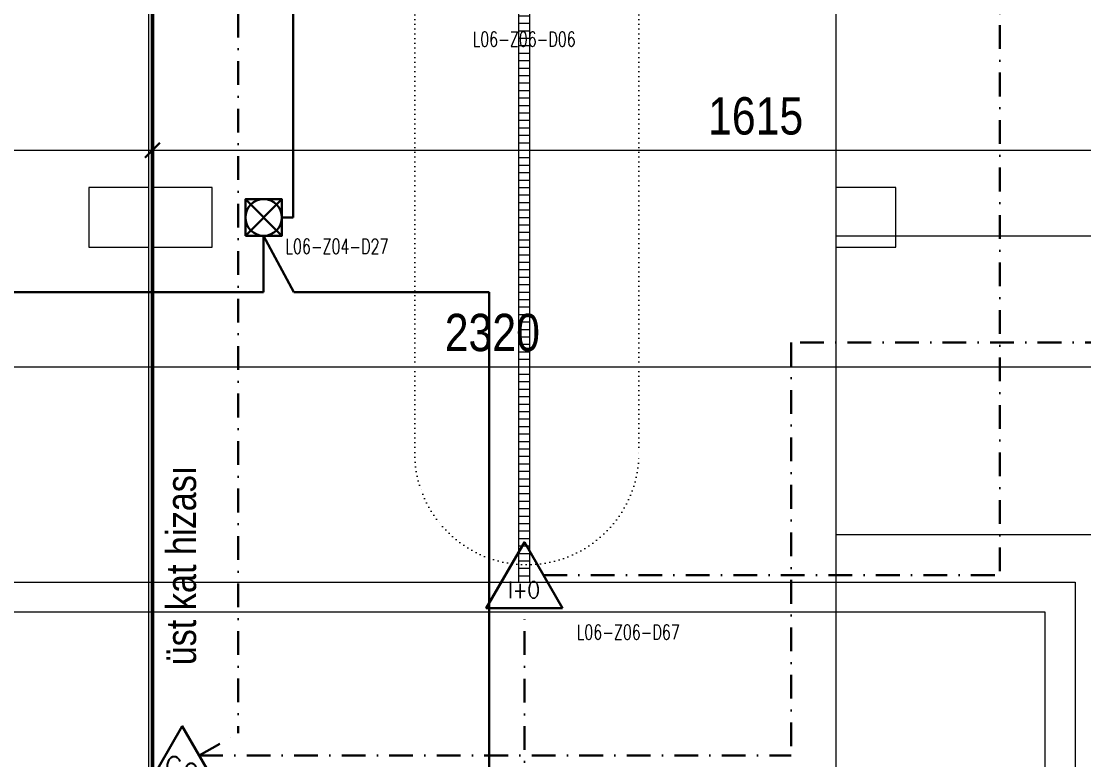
# Model space of a CAD drawing. Header units: metres. Extents: x -19121 to 152404, y -12107 to 29421.
# Drawn here: x 7349 to 8772, y 114 to 1103 of the extents above; entities that cross this region are included whole.
import ezdxf
from ezdxf.enums import TextEntityAlignment as Align

# ---------------------------------------------------------------- set-up
doc = ezdxf.new("R2010")
doc.units = ezdxf.units.M
doc.header["$LTSCALE"] = 50
doc.header["$MEASUREMENT"] = 0
for name, pattern in [('DASHDOT', [25.4, 12.7, -6.35, 0, -6.35]), ('DOT2', [0.125, 0, -0.125]), ('HIDDEN', [0.375, 0.25, -0.125])]:
    doc.linetypes.add(name, pattern=pattern)
doc.layers.get('0').update_dxf_attribs({"color": 9, "lineweight": 9})
for name, color, linetype, lineweight in [('01', 9, 'Continuous', 9), ('06D', 9, 'Continuous', 9), ('20', 9, 'DOT2', 9), ('21', 9, 'Continuous', 9), ('25', 9, 'Continuous', 9), ('E-DEDEKTÖR NUMARALARI', 20, 'Continuous', 30), ('E-DUVAR TİPİ FLAŞÖR', 7, 'Continuous', 30), ('E-KABLO', 7, 'Continuous', 30), ('E-KARBONMONOKSİT DEDEKTÖRÜ', 7, 'Continuous', 30), ('E-KOMBİNE DEDEKTÖR (ISI+OPTİK DUMAN)', 7, 'Continuous', 30)]:
    doc.layers.add(name, color=color, linetype=linetype, lineweight=lineweight)
doc.styles.add('E-YAZI', font='txttw.shx', dxfattribs={"height": 200})
doc.styles.add('MuuM_TEXT-STANDART', font='ARIALN.TTF')
doc.dimstyles.new('MuuM_DIM200', dxfattribs={"dimscale": 20, "dimtxt": 2, "dimasz": 1, "dimexe": 1, "dimexo": 1, "dimgap": 1, "dimtad": 1, "dimdec": 1, "dimrnd": 0.5, "dimdsep": 46, "dimtxsty": 'MuuM_TEXT-STANDART', "dimblk": 'ARCHTICK', "dimcen": 0, "dimdle": 0.15, "dimclrd": 256, "dimclre": 256, "dimclrt": 256, "dimadec": 0, "dimazin": 0, "dimtfac": 5, "dimtdec": 1, "dimtix": 1, "dimtmove": 2, "dimatfit": 3, "dimldrblk": 'DOT', "dimfxl": 3, "dimfxlon": 1, "dimtolj": 1, "dimlwd": -1, "dimlwe": -1, "dimarcsym": 0})

# ---------------------------------------------------------------- blocks, each defined once
blk = doc.blocks.new('100_DUVAR TİPİ FLAŞÖR 085')
at = {"layer": 'E-DUVAR TİPİ FLAŞÖR', "color": 4}
blk.add_line((-1.224, 2.448), (1.224, 0), dxfattribs=at)
blk.add_lwpolyline([(-1.224, 0), (-1.224, 2.448), (1.224, 2.448), (1.224, 0)], close=True, dxfattribs=at)
blk.add_lwpolyline([(1.224, 2.448), (-1.224, 0)], dxfattribs=at)
blk.add_circle((0, 1.224), 1.224, dxfattribs=at)
blk = doc.blocks.new('100_KARBONMONOKSİT DEDEKTÖRÜ 085')
at = {"layer": 'E-KARBONMONOKSİT DEDEKTÖRÜ', "color": 4}
blk.add_lwpolyline([(2.264, 0), (0, 3.922), (-2.264, 0)], close=True, dxfattribs=at)
at = {"layer": 'E-KARBONMONOKSİT DEDEKTÖRÜ', "color": 3, "style": 'E-YAZI'}
blk.add_text('Co', height=1.36, dxfattribs=at).set_placement((-0.022, 1.201), align=Align.MIDDLE)
blk = doc.blocks.new('100_KOMBİNE DEDEKTÖR (ISI+OPTİK DUMAN) 085')
at = {"layer": 'E-KOMBİNE DEDEKTÖR (ISI+OPTİK DUMAN)', "color": 4}
blk.add_lwpolyline([(2.55, 0), (0, 4.416), (-2.55, 0)], close=True, dxfattribs=at)
at = {"layer": 'E-KOMBİNE DEDEKTÖR (ISI+OPTİK DUMAN)', "color": 3, "style": 'E-YAZI', "width": 0.8}
blk.add_text('I+O', height=1.1016, dxfattribs=at).set_placement((-0.018, 1.224), align=Align.MIDDLE)
blk = doc.blocks.new('p-kolon_80x80')
blk.add_lwpolyline([(-40, -40), (40, -40), (40, 40), (-40, 40)], close=True)
blk = doc.blocks.new('2.bod.sitatik')
at = {"layer": '01'}
for p in [(7480, -7790), (7565, -7790), (8480, -7790)]:
    blk.add_blockref('p-kolon_80x80', p, dxfattribs=at)
blk = doc.blocks.new('p-ızgara')
at = {"layer": '06D'}
h = blk.add_hatch(dxfattribs=at)
h.set_pattern_fill('_USER', color=252, scale=10, angle=180, style=0, pattern_type=0)
h.set_pattern_definition([(180, (20, -8630), (-1e-15, -10), [])])
h.paths.add_polyline_path([(8015, -4975), (8015, -8278.5), (8030, -8278.5), (8030, -4975)])
blk.add_lwpolyline([(8015, -4975), (8015, -8278.5), (8030, -8278.5), (8030, -4975)], close=True, dxfattribs=at)
blk = doc.blocks.new('_ArchTick')
at = {"color": 0, "linetype": 'ByBlock', "const_width": 0.15}
blk.add_lwpolyline([(-0.5, -0.5), (0.5, 0.5)], dxfattribs=at)
blk = doc.blocks.new('*D433')
at = {"layer": '25', "transparency": 16777216}
for p, q in [((6820, -32440.8), (6820, -32360.8)), ((7525, -32440.8), (7525, -32360.8)), ((6817, -32380.8), (7528, -32380.8))]:
    blk.add_line(p, q, dxfattribs=at)
at = {"layer": '25', "transparency": 16777216, "xscale": 20, "yscale": 20, "zscale": 20, "rotation": 180}
blk.add_blockref('_ArchTick', (6820, -32380.8), dxfattribs=at)
at = {"layer": '25', "transparency": 16777216, "xscale": 20, "yscale": 20, "zscale": 20}
blk.add_blockref('_ArchTick', (7525, -32380.8), dxfattribs=at)
at = {"layer": '25', "transparency": 16777216, "insert": (7172.5, -32335.2), "char_height": 50, "attachment_point": 5, "style": 'MuuM_TEXT-STANDART'}
blk.add_mtext('\\A1;705', dxfattribs=at)
blk = doc.blocks.new('_Dot')
at = {"color": 0, "linetype": 'ByBlock', "lineweight": -2}
blk.add_line((-0.5, 0), (-1, 0), dxfattribs=at)
at = {"color": 0, "linetype": 'ByBlock', "const_width": 0.5}
blk.add_lwpolyline([(-0.25, 0, 1), (0.25, 0, 1)], format="xyb", close=True, dxfattribs=at)
blk = doc.blocks.new('*D434')
at = {"layer": '25', "transparency": 16777216}
for p, q in [((7525, -32440.8), (7525, -32360.8)), ((9140, -32440.8), (9140, -32360.8)), ((7522, -32380.8), (9143, -32380.8))]:
    blk.add_line(p, q, dxfattribs=at)
at = {"layer": '25', "transparency": 16777216, "xscale": 20, "yscale": 20, "zscale": 20, "rotation": 180}
blk.add_blockref('_ArchTick', (7525, -32380.8), dxfattribs=at)
at = {"layer": '25', "transparency": 16777216, "xscale": 20, "yscale": 20, "zscale": 20}
blk.add_blockref('_ArchTick', (9140, -32380.8), dxfattribs=at)
at = {"layer": '25', "transparency": 16777216, "insert": (8332.5, -32335.2), "char_height": 50, "attachment_point": 5, "style": 'MuuM_TEXT-STANDART'}
blk.add_mtext('\\A1;1615', dxfattribs=at)
blk = doc.blocks.new('*D438')
at = {"layer": '25', "transparency": 16777216}
for p, q in [((9140, -32610.8), (9140, -32690.8)), ((6820, -32730.8), (6820, -32650.8)), ((6817, -32670.8), (9143, -32670.8))]:
    blk.add_line(p, q, dxfattribs=at)
at = {"layer": '25', "transparency": 16777216, "xscale": 20, "yscale": 20, "zscale": 20, "rotation": 180}
blk.add_blockref('_ArchTick', (6820, -32670.8), dxfattribs=at)
at = {"layer": '25', "transparency": 16777216, "xscale": 20, "yscale": 20, "zscale": 20}
blk.add_blockref('_ArchTick', (9140, -32670.8), dxfattribs=at)
at = {"layer": '25', "transparency": 16777216, "insert": (7980, -32625.3), "char_height": 50, "attachment_point": 5, "style": 'MuuM_TEXT-STANDART'}
blk.add_mtext('\\A1;2320', dxfattribs=at)
blk = doc.blocks.new('p-işyeri')
at = {"color": 0, "const_width": 2}
blk.add_lwpolyline([(200, 0), (200, 700), (-200, 700), (-200, 0)], close=True, dxfattribs=at)
blk = doc.blocks.new('2.bod.Mimari')
at = {"layer": '06D', "linetype": 'DOT2'}
for points in [[(7876.12, -4350), (7876.12, -7755), (7876.12, -8105)], [(8176.12, -4350), (8176.12, -7755), (8176.12, -8105)]]:
    blk.add_lwpolyline(points, dxfattribs=at)
at = {"layer": '06D'}
for points in [[(7520, -8550), (7520, -5430)], [(1942.5, -8278.51), (8760, -8278.51), (8760, -8733.51), (8720, -8733.51), (8720, -8318.51), (1942.5, -8318.51), (1942.5, -8278.51)]]:
    blk.add_lwpolyline(points, dxfattribs=at)
at = {"layer": '06D', "linetype": 'DOT2'}
blk.add_lwpolyline([(7876.12, -8105, 1), (8176.12, -8105, 1)], format="xyb", dxfattribs=at)
at = {"layer": '20', "const_width": 5}
blk.add_lwpolyline([(7525, -8550), (7525, -4630)], dxfattribs=at)
at = {"layer": '06D'}
blk.add_blockref('p-ızgara', (0, 0), dxfattribs=at)
at = {"layer": '06D', "color": 89, "linetype": 'HIDDEN', "true_color": 0x2e4d23, "rotation": 90}
for p in [(9140, -7615), (9140, -8015), (9140, -8415)]:
    blk.add_blockref('p-işyeri', p, dxfattribs=at)
at = {"layer": '21', "style": 'MuuM_TEXT-STANDART'}
blk.add_text('üst kat hizası', height=40, rotation=90, dxfattribs=at).set_placement((7583.38, -8389.95))
at = {"layer": '25'}
for base, p1, p2, picture, middle in [((7525, -7699.98), (6820, -7959.4), (7525, -7889.37), '*D433', (7172.5, -7654.45)), ((9140, -7699.98), (7525, -7959.4), (9140, -7830), '*D434', (8332.5, -7654.45)), ((9140, -7990), (6820, -8249.42), (9140, -7830), '*D438', (7980, -7944.47))]:
    dim = blk.add_linear_dim(base=base, p1=p1, p2=p2, dimstyle='MuuM_DIM200', override={"dimtxt": 2.5}, dxfattribs=at)
    dim.commit()
    dim.dimension.update_dxf_attribs({"geometry": picture, "text_midpoint": middle, "insert": (0, 24680.79)})

msp = doc.modelspace()

# ---------------------------------------------------------------- linework, layer by layer
at = {"layer": 'E-KABLO', "color": 5, "linetype": 'Continuous', "ltscale": 0.05}
for p, q in [((7713.2, 839.83), (7713.2, 3239.84)), ((7698.37, 839.83), (7713.2, 839.83)), ((7673.89, 815.36), (7673.89, 740)), ((7714.25, 739.97), (7673.89, 815.36)), ((5536.91, 740), (7673.89, 740)), ((7975.58, 739.97), (7714.25, 739.97)), ((7975.58, -15.43), (7975.58, 739.97))]:
    msp.add_line(p, q, dxfattribs=at)
at = {"layer": 'E-KABLO', "color": 4, "linetype": 'DASHDOT', "ltscale": 0.05}
for p in [(8659.46, 2115), (8048.33, 360.86)]:
    msp.add_line(p, (8659.46, 360.86), dxfattribs=at)
at = {"layer": 'E-KABLO', "color": 3, "linetype": 'DASHDOT', "ltscale": 0.05}
for p, q in [((7639.91, 1621.52), (7639.91, 149.4)), ((8380, 672.4), (8380, 119.22)), ((9123.31, 672.4), (8380, 672.4)), ((7587.64, 119.22), (7639.91, 149.4)), ((7587.64, 119.22), (8380, 119.22))]:
    msp.add_line(p, q, dxfattribs=at)
at = {"layer": 'E-KABLO', "color": 6, "linetype": 'DASHDOT', "ltscale": 0.05}
msp.add_line((8022.84, -127.62), (8022.84, 313.1), dxfattribs=at)

# ---------------------------------------------------------------- block references
for name in ['2.bod.sitatik', '2.bod.Mimari']:
    msp.add_blockref(name, (0, 8630))
at = {"layer": 'E-DUVAR TİPİ FLAŞÖR', "xscale": 20, "yscale": 20, "zscale": 20}
msp.add_blockref('100_DUVAR TİPİ FLAŞÖR 085', (7673.89, 815.36), dxfattribs=at)
at = {"layer": 'E-KARBONMONOKSİT DEDEKTÖRÜ', "color": 4, "xscale": 20, "yscale": 20, "zscale": 20, "rotation": 359.9999999603236}
msp.add_blockref('100_KARBONMONOKSİT DEDEKTÖRÜ 085', (7565, 80), dxfattribs=at)
at = {"layer": 'E-KOMBİNE DEDEKTÖR (ISI+OPTİK DUMAN)', "xscale": 20, "yscale": 20, "zscale": 20}
msp.add_blockref('100_KOMBİNE DEDEKTÖR (ISI+OPTİK DUMAN) 085', (8022.84, 316.69), dxfattribs=at)

# ---------------------------------------------------------------- texts
at = {"layer": 'E-DEDEKTÖR NUMARALARI', "style": 'E-YAZI', "width": 0.7}
for s, p in [('L06-Z06-D06', (7953.58, 1068.62)), ('L06-Z04-D27', (7702.94, 791.19)), ('L06-Z06-D67', (8092.91, 274.48))]:
    msp.add_text(s, height=20, dxfattribs=at).set_placement(p)

doc.saveas('drawing.dxf')
